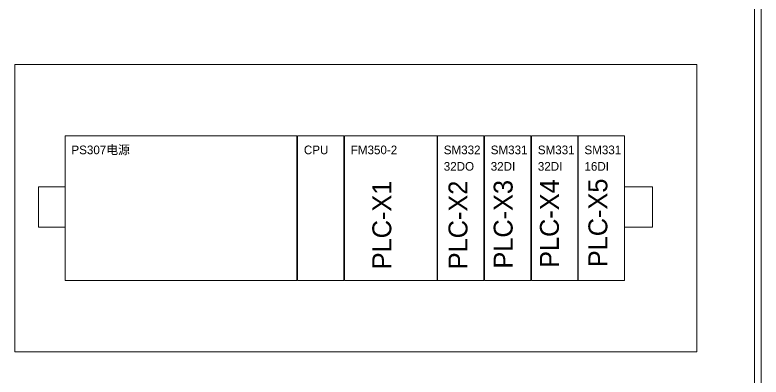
# Model space of a CAD drawing. Header units: millimetres. Extents: x 32626 to 72822, y 60047 to 123188.
# Drawn here: x 38968 to 39741, y 61680 to 62056 of the extents above; entities that cross this region are included whole.
import ezdxf

# ---------------------------------------------------------------- set-up
doc = ezdxf.new("R2010")
doc.units = ezdxf.units.MM
doc.header["$LTSCALE"] = 10
doc.layers.get('0').update_dxf_attribs({"lineweight": 18})
doc.layers.add('1轮廓实线层', color=7, linetype='Continuous', lineweight=18)
doc.layers.add('6文字层', color=3, linetype='Continuous', lineweight=18)
doc.styles.add('样式 1', font='SIMYOU.TTF', dxfattribs={"width": 0.9})

msp = doc.modelspace()

# ---------------------------------------------------------------- linework, layer by layer
for p, q in [((38967.68, 62004.9), (39673.88, 62004.9)), ((38967.68, 61706.72), (39673.88, 61706.72))]:
    msp.add_line(p, q)
at = {"layer": '1轮廓实线层'}
for p, q in [((39733.88, 60630.7), (39733.88, 62910.7)), ((39740.55, 62910.7), (39740.55, 60630.7)), ((38967.68, 61706.72), (38967.68, 62004.9)), ((39673.88, 62004.9), (39673.88, 61706.72)), ((39259.71, 61930.81), (39019.71, 61930.81)), ((39019.71, 61930.81), (39019.71, 61780.81)), ((39259.71, 61780.81), (39259.71, 61930.81)), ((39308.49, 61930.81), (39260.49, 61930.81)), ((39260.49, 61930.81), (39260.49, 61780.81)), ((39308.49, 61780.81), (39308.49, 61930.81)), ((39405.06, 61930.81), (39309.06, 61930.81)), ((39309.06, 61930.81), (39309.06, 61780.81)), ((39405.06, 61780.81), (39405.06, 61930.81)), ((39453.38, 61930.81), (39405.38, 61930.81)), ((39405.38, 61930.81), (39405.38, 61780.81)), ((39453.38, 61780.81), (39453.38, 61930.81)), ((39502.03, 61930.81), (39454.03, 61930.81)), ((39454.03, 61930.81), (39454.03, 61780.81)), ((39502.03, 61780.81), (39502.03, 61930.81)), ((39550.82, 61930.81), (39502.82, 61930.81)), ((39502.82, 61930.81), (39502.82, 61780.81)), ((39550.82, 61780.81), (39550.82, 61930.81)), ((39599.13, 61930.81), (39551.13, 61930.81)), ((39551.13, 61930.81), (39551.13, 61780.81)), ((39599.13, 61780.81), (39599.13, 61930.81)), ((38992.2, 61877.91), (39019.71, 61877.91)), ((38992.2, 61877.91), (38992.2, 61835.91)), ((39599.13, 61877.91), (39628.2, 61877.91)), ((39628.2, 61835.91), (39628.2, 61877.91)), ((38992.2, 61835.91), (39019.71, 61835.91)), ((39599.13, 61835.91), (39628.2, 61835.91)), ((39019.71, 61780.81), (39259.71, 61780.81)), ((39260.49, 61780.81), (39308.49, 61780.81)), ((39309.06, 61780.81), (39405.06, 61780.81)), ((39405.38, 61780.81), (39453.38, 61780.81)), ((39454.03, 61780.81), (39502.03, 61780.81)), ((39502.82, 61780.81), (39550.82, 61780.81)), ((39551.13, 61780.81), (39599.13, 61780.81))]:
    msp.add_line(p, q, dxfattribs=at)

# ---------------------------------------------------------------- texts
at = {"layer": '1轮廓实线层', "style": '样式 1'}
for s, p in [('PS307电源', (39026.21, 61911.67)), ('CPU', (39267, 61911.67)), ('FM350-2', (39315.57, 61911.67)), ('SM332', (39411.89, 61911.67)), ('SM331', (39460.53, 61911.67)), ('SM331', (39509.33, 61911.67)), ('SM331', (39557.63, 61911.67)), ('32DO', (39411.89, 61894.59)), ('32DI', (39460.53, 61894.59)), ('32DI', (39509.33, 61894.59)), ('16DI', (39557.63, 61894.59))]:
    msp.add_text(s, height=8.987, dxfattribs=at).set_placement(p)
at = {"layer": '6文字层', "style": '样式 1'}
for s, p in [('PLC-X4', (39531.12, 61793.75)), ('PLC-X5', (39581.33, 61794.47)), ('PLC-X1', (39357.54, 61792.32)), ('PLC-X2', (39436.44, 61792.32)), ('PLC-X3', (39483.21, 61793.04))]:
    msp.add_text(s, height=19.634, rotation=90, dxfattribs=at).set_placement(p)

doc.saveas('drawing.dxf')
